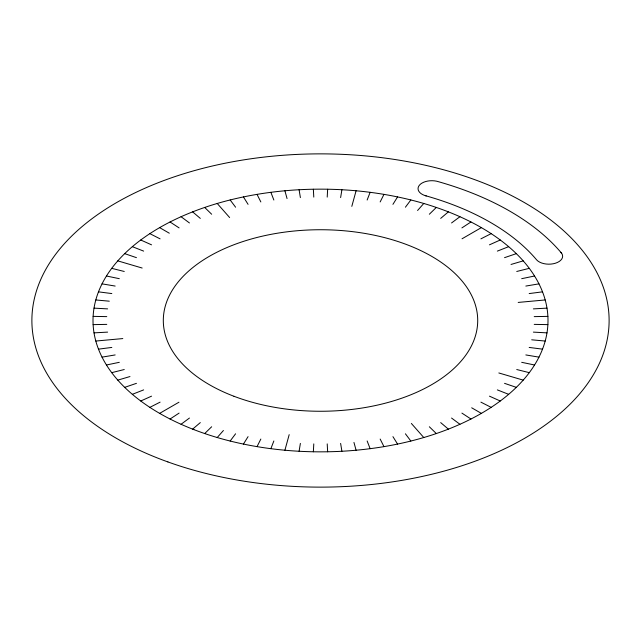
<?xml version="1.0" encoding="UTF-8"?>
<svg xmlns="http://www.w3.org/2000/svg" width="641" height="641" viewBox="0 0 641 641"><rect width="100%" height="100%" fill="white"/><g stroke="black" fill="none" stroke-linecap="round" stroke-linejoin="round"><path stroke-width="0.96" d="M313.353 451.777L313.786 443.892M327.214 197.108L327.647 189.223M299.091 451.256L300.381 443.404M340.619 197.596L341.909 189.744M284.908 450.222L289.187 434.638M351.813 206.362L356.092 190.778M270.871 448.676L273.859 440.976M367.141 200.024L370.129 192.324M257.033 446.625L260.847 439.053M380.153 201.947L383.967 194.375M243.436 444.077L248.067 436.649M392.933 204.351L397.564 196.923M230.151 441.04L235.584 433.797M405.416 207.203L410.849 199.96M217.219 437.531L223.429 430.496M417.571 210.504L423.781 203.469M204.695 433.548L211.658 426.762M429.342 214.238L436.305 207.452M192.629 429.133L200.312 422.603M440.688 218.397L448.371 211.867M181.066 424.278L189.448 418.044M451.552 222.956L459.934 216.722M170.057 419.022L179.095 413.1M461.905 227.9L470.943 221.978M159.641 413.373L178.967 402.211M462.033 238.789L481.359 227.627M149.858 407.356L160.106 402.139M480.894 238.861L491.142 233.645M140.748 401.002L151.548 396.162M489.452 244.838L500.252 239.998M132.342 394.327L143.648 389.888M497.352 251.112L508.658 246.673M124.683 387.356L136.453 383.342M504.547 257.658L516.317 253.644M117.8 380.129L129.979 376.547M511.021 264.453L523.2 260.871M111.718 372.661L124.258 369.528M516.742 271.472L529.282 268.339M106.454 364.993L119.314 362.317M521.686 278.683L534.546 276.007M102.039 357.141L115.164 354.938M525.836 286.062L538.961 283.859M98.482 349.153L111.822 347.43M529.178 293.57L542.518 291.847M95.805 341.044L122.808 338.576M518.192 302.424L545.195 299.956M94.019 332.863L107.624 332.118M533.376 308.882L546.981 308.137M93.121 324.626L106.783 324.378M534.217 316.622L547.879 316.374M93.121 316.374L106.783 316.622M534.217 324.378L547.879 324.626M94.019 308.137L107.624 308.882M533.376 332.118L546.981 332.863M95.805 299.956L109.307 301.19M531.693 339.81L545.195 341.044M98.482 291.847L111.822 293.57M529.178 347.43L542.518 349.153M102.039 283.859L115.164 286.062M525.836 354.938L538.961 357.141M106.454 276.007L119.314 278.683M521.686 362.317L534.546 364.993M111.718 268.339L124.258 271.472M516.742 369.528L529.282 372.661M117.8 260.871L142.158 268.034M498.842 372.966L523.2 380.129M124.683 253.644L136.453 257.658M504.547 383.342L516.317 387.356M132.342 246.673L143.648 251.112M497.352 389.888L508.658 394.327M140.748 239.998L151.548 244.838M489.452 396.162L500.252 401.002M149.858 233.645L160.106 238.861M480.894 402.139L491.142 407.356M159.641 227.627L169.304 233.204M471.696 407.796L481.359 413.373M170.057 221.978L179.095 227.9M461.905 413.1L470.943 419.022M181.066 216.722L189.448 222.956M451.552 418.044L459.934 424.278M192.629 211.867L200.312 218.397M440.688 422.603L448.371 429.133M204.695 207.452L211.658 214.238M429.342 426.762L436.305 433.548M217.219 203.469L229.63 217.539M411.37 423.461L423.781 437.531M230.151 199.96L235.584 207.203M405.416 433.797L410.849 441.04M243.436 196.923L248.067 204.351M392.933 436.649L397.564 444.077M257.033 194.375L260.847 201.947M380.153 439.053L383.967 446.625M270.871 192.324L273.859 200.024M367.141 440.976L370.129 448.676M284.908 190.778L287.048 198.566M353.952 442.434L356.092 450.222M299.091 189.744L300.381 197.596M340.619 443.404L341.909 451.256M313.353 189.223L313.786 197.108M327.214 443.892L327.647 451.777M560.835 252.298A13.765 7.948 0 0 1 555.507 263.195A13.765 7.948 0 0 1 536.717 259.974A240.295 138.728 0 0 0 425.336 195.665M426.241 195.922A13.765 7.948 0 0 1 419.526 185.073A13.765 7.948 0 0 1 438.628 181.748A267.794 154.609 0 0 1 561.596 253.211M193.919 429.63A227.491 131.341 0 0 0 547.494 329.226A227.491 131.341 0 0 0 220.087 202.644A227.491 131.341 0 0 0 193.919 429.63M233.973 396.274A157.205 90.766 0 0 0 477.433 325.876A157.205 90.766 0 0 0 250.094 239.349A157.205 90.766 0 0 0 233.973 396.274M167.918 461.937A288.61 166.628 0 0 0 608.95 326.069A288.61 166.628 0 0 0 184.632 173.487A288.61 166.628 0 0 0 167.918 461.937"/></g></svg>
